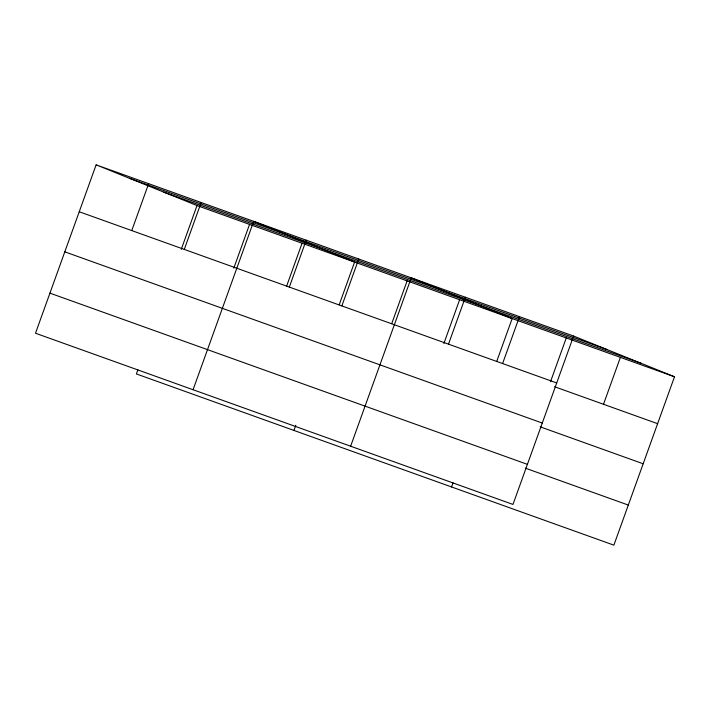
<?xml version="1.0" encoding="UTF-8"?>
<svg xmlns="http://www.w3.org/2000/svg" width="710" height="710" viewBox="0 0 710 710"><rect width="100%" height="100%" fill="white"/><g stroke="black" fill="none" stroke-linecap="round" stroke-linejoin="round"><path stroke-width="1.06" d="M96.125 164.844L35.5 333.23L512.975 504.437L573.6 336.052L96.125 164.844L197.025 205.563L674.5 376.77L613.875 545.156L136.4 373.948L137.882 369.839M131.758 230.581L148.647 183.677M181.263 249.343L197.025 205.563M184.28 249.414L201.17 202.51M233.785 268.176L249.547 224.395M193.067 389.728L253.692 221.343L354.592 262.061L339.202 304.794M286.68 285.961L302.07 243.228M289.325 287.08L306.214 240.175M293.967 430.446L295.813 425.308M341.847 305.912L358.736 259.008M391.725 323.627L407.114 280.894M350.633 446.226L411.259 277.841L512.159 318.559L496.769 361.301M443.874 343.507L459.636 299.726M448.489 344.155L465.37 297.241M451.533 486.945L453.015 482.835M502.6 363.555L519.489 316.651M550.507 381.74L566.269 337.969M603.5 404.274L620.389 357.37M129.415 178.281L606.899 349.489M163.726 192.126L641.201 363.334M79.236 211.749L556.711 382.956M554.59 386.737L657.611 423.684M64.805 251.837L542.28 423.045M540.159 426.825L643.18 463.772M49.931 293.141L527.415 464.349M525.285 468.13L628.306 505.067M573.6 336.052L674.5 376.77"/></g></svg>
